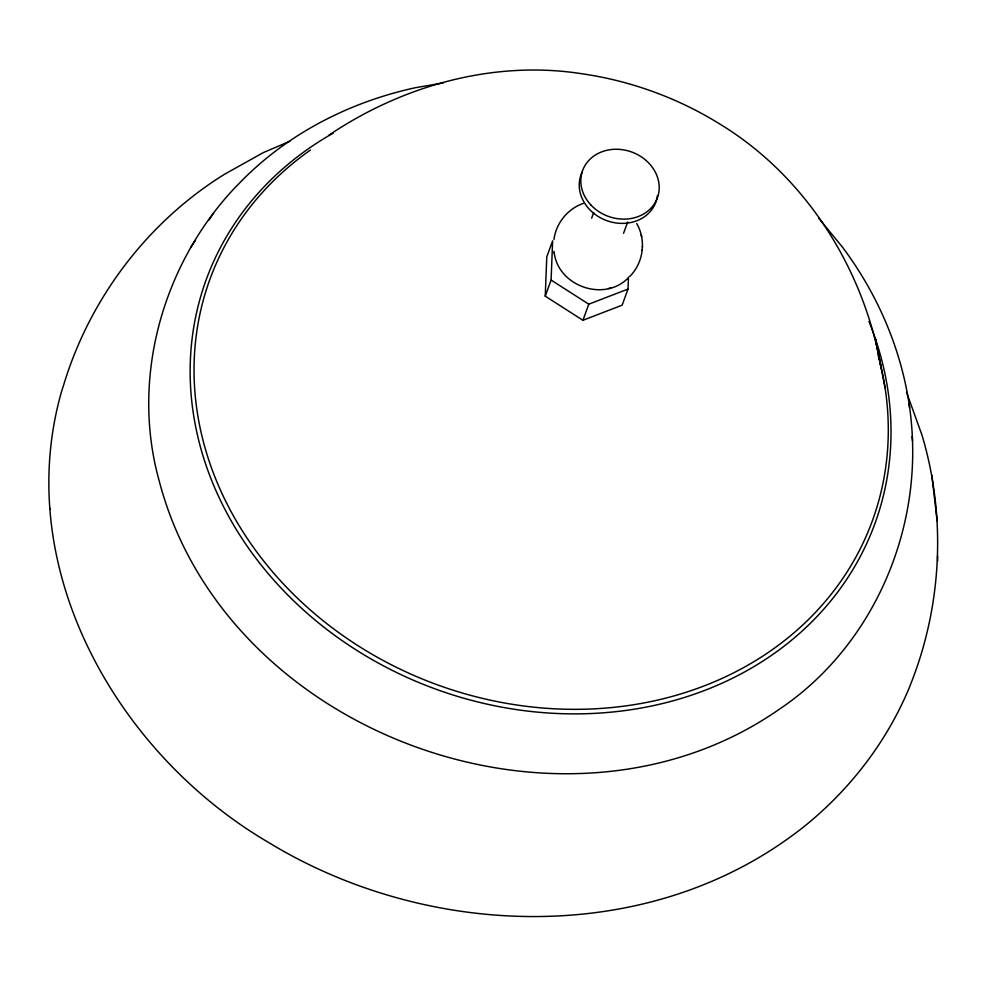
<?xml version="1.0" encoding="UTF-8"?>
<svg xmlns="http://www.w3.org/2000/svg" width="987" height="987" viewBox="0 0 987 987"><rect width="100%" height="100%" fill="white"/><g stroke="black" fill="none" stroke-linecap="round" stroke-linejoin="round"><path stroke-width="1.48" d="M629.718 276.471C643.512 262.949 646.436 240.211 636.738 223.58M642.401 246.947L642.426 246.17M912.124 436.513L912.506 440.819C916.281 545.317 866.611 650.914 778.965 709.493L776.954 710.887C562.109 858.061 224.382 732.835 159.043 480.324L158.389 477.93C131.148 376.257 163.126 264.022 234.733 187.925L237.768 184.902C285.144 134.923 348.633 102.167 415.613 87.67L443.323 82.908M545.243 296.162L546.773 256.916L552.634 240.816L551.104 280.061L545.243 296.162L582.922 320.294L622.143 305.168L628.003 289.068L628.485 276.989M642.155 250.365L642.229 249.637M906.473 392.061L921.994 435.144C946.323 516.361 942.042 605.327 910.693 684.053L909.002 688.371C885.61 744.149 847.253 792.993 799.593 830.116L797.977 831.276C646.386 947.026 427.05 939.242 268.304 842.306C116.367 753.291 10.82 567.056 61.848 390.494L63.316 386.114C89.262 299.049 147.334 222.075 224.666 174.168L263.369 152.578L289.981 141.227M553.966 239.533C555.977 223.272 567.735 208.701 583.268 203.433M591.645 218.213L593.705 212.563M582.922 320.294L588.783 304.181L628.003 289.068M623.562 233.29L627.683 221.989M190.54 247.7L195.463 240.322M208.726 220.36L213.55 213.13M627.942 278.198C604.007 302.269 558.408 286.181 554.213 252.857M328.979 135.12C402.61 85.573 493.636 59.862 582.182 73.791L584.489 74.136C633.321 81.551 680.45 99.119 722.2 125.509L724.347 126.829C807.477 179.35 863.341 269.463 880.737 365.461M608.461 288.537L610.706 287.933M551.104 280.061L588.783 304.181M818.766 218.263L842.256 246.861C884.204 302.738 910.187 370.742 912.506 440.819M641.636 236.929L641.205 234.943M881.255 368.2L875.432 339.022L885.092 387.99M553.991 251.352L554.25 253.054M931.839 475.327L937.107 520.741M49.905 508.256L49.992 509.243M909.175 403.609L909.533 407.754M937.564 555.94L937.65 561.035M878.22 355.48A352.544 303.145 20 0 1 677.427 694.934A352.544 303.145 20 0 1 248.021 539.568A352.544 303.145 20 0 1 310.424 150.049M868.955 321.466A355.912 306.032 20 0 1 692.664 694.762A355.912 306.032 20 0 1 240.211 535.756A355.912 306.032 20 0 1 333.162 133.171M657.441 195.5A39.825 34.249 20 0 1 608.782 221.322A39.825 34.249 20 0 1 582.207 172.034M590.695 204.765A39.825 34.249 20 0 0 657.219 198.35A39.825 34.249 20 0 0 612.088 149.444A39.825 34.249 20 0 0 590.695 204.765"/></g></svg>
